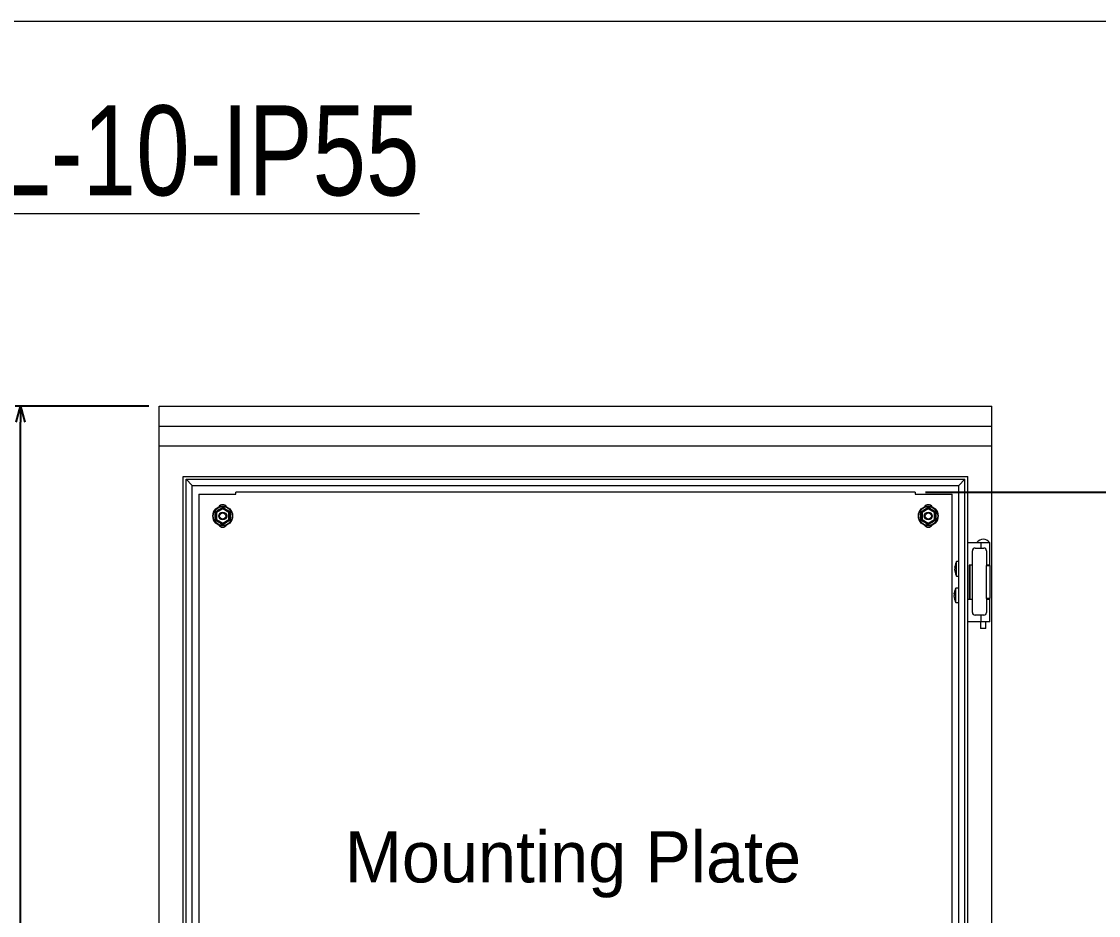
# Model space of a CAD drawing. Header units: millimetres. Extents: x 2222 to 6110, y 1393 to 4154.
# Drawn here: x 4148 to 4963, y 3423 to 4099 of the extents above; entities that cross this region are included whole.
import ezdxf

# ---------------------------------------------------------------- set-up
doc = ezdxf.new("R2010")
doc.units = ezdxf.units.MM
for name, color, linetype in [('BUSBAR', 3, 'Continuous'), ('FRAME070', 5, 'Continuous'), ('GR1-1', 3, 'Continuous')]:
    doc.layers.add(name, color=color, linetype=linetype)
doc.styles.add('ISOCP', font='angsau.ttf', dxfattribs={"height": 40})
doc.styles.add('TAMCO', font='cordia.shx', dxfattribs={"width": 0.8, "height": 25})
doc.dimstyles.new('TAMCO', dxfattribs={"dimtxt": 25, "dimasz": 12, "dimexe": 4, "dimexo": 8, "dimgap": 7, "dimtad": 2, "dimdec": 1, "dimdsep": 46, "dimtxsty": 'TAMCO', "dimblk": 'OPEN30', "dimcen": 2.5, "dimclrd": 4, "dimclre": 4, "dimclrt": 3, "dimadec": 0, "dimazin": 0, "dimtfac": 1, "dimtdec": 1, "dimtmove": 0, "dimatfit": 3, "dimldrblk": 'OPEN30', "dimfxl": 1, "dimarcsym": 0})

# ---------------------------------------------------------------- blocks, each defined once
blk = doc.blocks.new('_Open30')
at = {"color": 0, "linetype": 'ByBlock', "lineweight": -2}
for p, q in [((-1, 0.268), (0, 0)), ((0, 0), (-1, -0.268)), ((0, 0), (-1, 0))]:
    blk.add_line(p, q, dxfattribs=at)
blk = doc.blocks.new('*D44')
at = {"color": 4, "linetype": 'ByBlock', "lineweight": -2}
for p, q in [((4832.5, 3743.33), (4987.28, 3743.33)), ((4983.28, 3731.33), (4983.28, 3100.33)), ((4832.5, 3088.33), (4987.28, 3088.33))]:
    blk.add_line(p, q, dxfattribs=at)
at = {"layer": 'DEFPOINTS', "color": 0, "linetype": 'ByBlock'}
for p in [(4824.5, 3743.33), (4824.5, 3088.33), (4983.28, 3088.33)]:
    blk.add_point(p, dxfattribs=at)
at = {"color": 4, "linetype": 'ByBlock', "lineweight": -2, "xscale": 12, "yscale": 12, "zscale": 12}
for p, rotation in [((4983.28, 3743.33), 90), ((4983.28, 3088.33), 270)]:
    blk.add_blockref('_Open30', p, dxfattribs=dict(at, rotation=rotation))
at = {"color": 3, "linetype": 'ByBlock', "lineweight": 9, "insert": (5002.78, 3415.83), "char_height": 25, "attachment_point": 5, "rotation": 90, "style": 'TAMCO'}
blk.add_mtext('655', dxfattribs=at)
blk = doc.blocks.new('*D58')
at = {"layer": 'BUSBAR', "color": 4, "lineweight": -2}
for p, q in [((4244.5, 3808.33), (4143.46, 3808.33)), ((4147.46, 3070.33), (4147.46, 3796.33)), ((4244.5, 3058.33), (4143.46, 3058.33))]:
    blk.add_line(p, q, dxfattribs=at)
at = {"layer": 'DEFPOINTS', "color": 0}
for p in [(4147.46, 3808.33), (4252.5, 3808.33), (4252.5, 3058.33)]:
    blk.add_point(p, dxfattribs=at)
at = {"layer": 'BUSBAR', "color": 4, "lineweight": -2, "xscale": 12, "yscale": 12, "zscale": 12}
for p, rotation in [((4147.46, 3808.33), 90), ((4147.46, 3058.33), 270)]:
    blk.add_blockref('_Open30', p, dxfattribs=dict(at, rotation=rotation))
at = {"layer": 'BUSBAR', "color": 3, "lineweight": 9, "insert": (4127.96, 3433.33), "char_height": 25, "attachment_point": 5, "rotation": 90, "style": 'TAMCO'}
blk.add_mtext('750', dxfattribs=at)

msp = doc.modelspace()

# ---------------------------------------------------------------- linework, layer by layer
at = {"color": 7, "linetype": 'Continuous', "lineweight": 9}
for p, q in [((4252.5, 3808.33), (4882.5, 3808.33)), ((4252.5, 3058.33), (4252.5, 3808.33)), ((4882.5, 3058.33), (4882.5, 3808.33)), ((4252.5, 3793.31), (4882.5, 3793.31)), ((4252.5, 3778.31), (4882.5, 3778.31)), ((4270.63, 3755.2), (4864.37, 3755.2)), ((4270.63, 3076.45), (4270.63, 3755.2)), ((4272.75, 3078.58), (4272.75, 3753.08)), ((4277.5, 3748.33), (4272.75, 3753.08)), ((4272.75, 3753.08), (4862.25, 3753.08)), ((4862.25, 3753.08), (4857.5, 3748.33)), ((4862.25, 3078.58), (4862.25, 3753.08)), ((4864.37, 3076.45), (4864.37, 3755.2)), ((4277.5, 3083.33), (4277.5, 3748.33)), ((4277.5, 3748.33), (4857.5, 3748.33)), ((4282.5, 3741.83), (4282.5, 3089.83)), ((4282.5, 3741.83), (4310.5, 3741.83)), ((4310.5, 3741.83), (4310.5, 3743.33)), ((4824.5, 3743.33), (4310.5, 3743.33)), ((4824.5, 3743.33), (4824.5, 3741.83)), ((4824.5, 3741.83), (4852.5, 3741.83)), ((4852.5, 3089.83), (4852.5, 3741.83)), ((4857.5, 3083.33), (4857.5, 3748.33)), ((4295.5, 3728.22), (4300.5, 3731.1)), ((4295.75, 3728.07), (4295.5, 3728.22)), ((4295.5, 3722.44), (4295.5, 3728.22)), ((4300.5, 3730.81), (4295.75, 3728.07)), ((4295.75, 3728.07), (4295.75, 3722.59)), ((4300.5, 3730.81), (4300.5, 3731.1)), ((4300.5, 3731.1), (4305.5, 3728.22)), ((4305.25, 3728.07), (4300.5, 3730.81)), ((4305.5, 3728.22), (4305.25, 3728.07)), ((4305.25, 3722.59), (4305.25, 3728.07)), ((4305.5, 3728.22), (4305.5, 3722.44)), ((4829.5, 3728.22), (4834.5, 3731.1)), ((4829.75, 3728.07), (4829.5, 3728.22)), ((4829.5, 3722.44), (4829.5, 3728.22)), ((4834.5, 3730.81), (4829.75, 3728.07)), ((4829.75, 3728.07), (4829.75, 3722.59)), ((4834.5, 3730.81), (4834.5, 3731.1)), ((4834.5, 3731.1), (4839.5, 3728.22)), ((4839.25, 3728.07), (4834.5, 3730.81)), ((4839.5, 3728.22), (4839.25, 3728.07)), ((4839.25, 3722.59), (4839.25, 3728.07)), ((4839.5, 3728.22), (4839.5, 3722.44)), ((4295.75, 3722.59), (4295.5, 3722.44)), ((4300.5, 3719.56), (4295.5, 3722.44)), ((4295.75, 3722.59), (4300.5, 3719.84)), ((4300.5, 3719.84), (4305.25, 3722.59)), ((4305.5, 3722.44), (4300.5, 3719.56)), ((4300.5, 3719.56), (4300.5, 3719.84)), ((4305.5, 3722.44), (4305.25, 3722.59)), ((4829.75, 3722.59), (4829.5, 3722.44)), ((4834.5, 3719.56), (4829.5, 3722.44)), ((4829.75, 3722.59), (4834.5, 3719.84)), ((4834.5, 3719.84), (4839.25, 3722.59)), ((4839.5, 3722.44), (4834.5, 3719.56)), ((4834.5, 3719.56), (4834.5, 3719.84)), ((4839.5, 3722.44), (4839.25, 3722.59)), ((4864.37, 3705.33), (4874.41, 3705.33)), ((4869.92, 3701.03), (4876.52, 3701.03)), ((4874.41, 3705.33), (4881.12, 3705.33)), ((4874.41, 3701.03), (4874.41, 3705.33)), ((4867.92, 3652.33), (4867.92, 3699.03)), ((4878.52, 3699.03), (4878.52, 3687.83)), ((4854.61, 3686.52), (4854.61, 3686.9)), ((4854.63, 3686.52), (4854.61, 3686.36)), ((4854.61, 3686.36), (4854.61, 3685.45)), ((4854.61, 3684.3), (4854.61, 3685.21)), ((4854.61, 3684.13), (4854.61, 3683.76)), ((4855.87, 3679.83), (4855.87, 3690.83)), ((4867.92, 3688.13), (4865.39, 3688.13)), ((4865.39, 3688.13), (4865.39, 3662.53)), ((4866.07, 3688.13), (4866.07, 3662.53)), ((4881.12, 3688.13), (4878.52, 3688.13)), ((4878.52, 3687.83), (4881.02, 3687.83)), ((4878.52, 3662.83), (4878.52, 3687.83)), ((4881.02, 3687.83), (4881.02, 3662.83)), ((4855.37, 3659.83), (4855.37, 3670.83)), ((4854.11, 3666.52), (4854.11, 3666.9)), ((4854.13, 3666.52), (4854.11, 3666.36)), ((4854.11, 3666.36), (4854.11, 3665.45)), ((4854.11, 3664.3), (4854.11, 3665.21)), ((4854.11, 3664.13), (4854.11, 3663.76)), ((4864.89, 3662.53), (4867.42, 3662.53)), ((4881.02, 3662.83), (4878.52, 3662.83)), ((4878.52, 3662.83), (4878.52, 3652.33)), ((4878.52, 3662.53), (4881.12, 3662.53)), ((4874.41, 3645.33), (4864.37, 3645.33)), ((4876.52, 3650.33), (4869.92, 3650.33)), ((4874.41, 3645.33), (4874.41, 3650.33)), ((4881.12, 3645.33), (4874.41, 3645.33)), ((4876.12, 3640.33), (4874.12, 3640.33)), ((4878.12, 3640.33), (4876.12, 3640.33))]:
    msp.add_line(p, q, dxfattribs=at)
at = {"color": 7, "linetype": 'Continuous', "lineweight": 9, "flags": 128}
for points in [[(4854.61, 3685.45), (4854.64, 3685.34), (4854.65, 3685.33)], [(4854.11, 3665.45), (4854.14, 3665.34), (4854.15, 3665.33)]]:
    msp.add_lwpolyline(points, dxfattribs=at)
at = {"color": 7, "linetype": 'Continuous', "lineweight": 9}
for centre, radius in [((4300.5, 3725.33), 7.5), ((4300.5, 3725.33), 7.16), ((4300.5, 3725.33), 3), ((4300.5, 3725.33), 2.41), ((4834.5, 3725.33), 7.5), ((4834.5, 3725.33), 7.16), ((4834.5, 3725.33), 3), ((4834.5, 3725.33), 2.41)]:
    msp.add_circle(centre, radius, dxfattribs=at)
for centre, radius, start, end in [((4300.5, 3730.33), 3.5, 32.87835, 147.12165), ((4834.5, 3730.33), 3.5, 32.87835, 147.12165), ((4300.5, 3720.33), 3.5, 212.87835, 327.12165), ((4834.5, 3720.33), 3.5, 212.87835, 327.12165), ((4869.92, 3699.03), 2, 90, 180), ((4876.12, 3702.07), 5.76, 34.48292, 145.51708), ((4876.52, 3699.03), 2, 0, 90), ((4856.94, 3685.73), 2.46, 138.60607, 161.30165), ((4856.94, 3684.42), 2.46, 138.60636, 161.30136), ((4864.62, 3685.62), 10.1, 187.51083, 199.37013), ((4866.2, 3685.33), 11.7, 151.96016, 170.85574), ((4866.12, 3686.71), 11.04, 176.59344, 183.40656), ((4864.62, 3685.08), 10.1, 187.51083, 199.37004), ((4866.2, 3685.33), 11.7, 189.14426, 208.03984), ((4856.97, 3682), 1.89, 171.76528, 188.23472), ((4865.7, 3665.33), 11.7, 151.96016, 170.85574), ((4856.44, 3665.73), 2.46, 138.6056, 161.30212), ((4856.44, 3664.42), 2.46, 138.6056, 161.30212), ((4864.12, 3665.62), 10.1, 187.51096, 199.37001), ((4864.12, 3665.08), 10.1, 187.51089, 199.37007), ((4865.7, 3665.33), 11.7, 189.14426, 208.03984), ((4865.62, 3666.71), 11.04, 176.59344, 183.40656), ((4856.47, 3662), 1.89, 171.76502, 188.23498), ((4869.92, 3652.33), 2, 180, 270), ((4876.52, 3652.33), 2, 270, 0)]:
    msp.add_arc(centre, radius, start, end, dxfattribs=at)
for points, knots in [([(4294.8, 3728.62), (4295.37, 3728.94), (4296.61, 3729.62), (4298.54, 3730.73), (4299.84, 3731.52), (4300.5, 3731.91)], [0, 0, 0, 0, 0.302131, 0.647328, 1, 1, 1, 1]), ([(4294.8, 3728.62), (4294.8, 3728.62), (4294.9, 3728.56), (4295.09, 3728.45), (4295.32, 3728.32), (4295.47, 3728.23), (4295.49, 3728.22), (4295.5, 3728.22)], [0, 0, 0, 0, 0.004709, 0.27115, 0.530773, 0.764909, 1, 1, 1, 1]), ([(4294.8, 3722.04), (4294.81, 3722.69), (4294.84, 3724.11), (4294.85, 3726.33), (4294.81, 3727.85), (4294.8, 3728.62)], [0, 0, 0, 0, 0.302131, 0.647329, 1, 1, 1, 1]), ([(4300.5, 3731.91), (4300.5, 3731.91), (4300.5, 3731.79), (4300.5, 3731.57), (4300.5, 3731.32), (4300.5, 3731.14), (4300.5, 3731.11), (4300.5, 3731.1)], [0, 0, 0, 0, 0.004705, 0.271149, 0.530769, 0.764908, 1, 1, 1, 1]), ([(4300.5, 3731.91), (4301.06, 3731.57), (4302.27, 3730.84), (4304.19, 3729.73), (4305.53, 3728.99), (4306.2, 3728.62)], [0, 0, 0, 0, 0.302131, 0.647328, 1, 1, 1, 1]), ([(4305.5, 3728.22), (4305.51, 3728.22), (4305.53, 3728.23), (4305.68, 3728.32), (4305.91, 3728.45), (4306.1, 3728.56), (4306.2, 3728.62), (4306.2, 3728.62)], [0, 0, 0, 0, 0.235091, 0.469227, 0.72885, 0.995291, 1, 1, 1, 1]), ([(4306.2, 3728.62), (4306.19, 3727.96), (4306.16, 3726.55), (4306.15, 3724.33), (4306.19, 3722.81), (4306.2, 3722.04)], [0, 0, 0, 0, 0.302131, 0.647327, 1, 1, 1, 1]), ([(4828.8, 3728.62), (4829.37, 3728.94), (4830.61, 3729.62), (4832.54, 3730.73), (4833.84, 3731.52), (4834.5, 3731.91)], [0, 0, 0, 0, 0.302131, 0.647329, 1, 1, 1, 1]), ([(4828.8, 3728.62), (4828.8, 3728.62), (4828.9, 3728.56), (4829.09, 3728.45), (4829.32, 3728.32), (4829.47, 3728.23), (4829.49, 3728.22), (4829.5, 3728.22)], [0, 0, 0, 0, 0.004705, 0.27115, 0.530774, 0.764909, 1, 1, 1, 1]), ([(4828.8, 3722.04), (4828.81, 3722.69), (4828.84, 3724.11), (4828.85, 3726.33), (4828.81, 3727.85), (4828.8, 3728.62)], [0, 0, 0, 0, 0.302131, 0.647329, 1, 1, 1, 1]), ([(4834.5, 3731.91), (4834.5, 3731.91), (4834.5, 3731.79), (4834.5, 3731.57), (4834.5, 3731.32), (4834.5, 3731.14), (4834.5, 3731.11), (4834.5, 3731.1)], [0, 0, 0, 0, 0.004705, 0.271149, 0.530769, 0.764908, 1, 1, 1, 1]), ([(4834.5, 3731.91), (4835.06, 3731.57), (4836.27, 3730.84), (4838.19, 3729.73), (4839.53, 3728.99), (4840.2, 3728.62)], [0, 0, 0, 0, 0.302131, 0.647328, 1, 1, 1, 1]), ([(4839.5, 3728.22), (4839.51, 3728.22), (4839.53, 3728.23), (4839.68, 3728.32), (4839.91, 3728.45), (4840.1, 3728.56), (4840.2, 3728.62), (4840.2, 3728.62)], [0, 0, 0, 0, 0.235091, 0.469226, 0.72885, 0.995295, 1, 1, 1, 1]), ([(4840.2, 3728.62), (4840.19, 3727.96), (4840.16, 3726.55), (4840.15, 3724.33), (4840.19, 3722.81), (4840.2, 3722.04)], [0, 0, 0, 0, 0.302131, 0.647327, 1, 1, 1, 1]), ([(4294.8, 3722.04), (4294.8, 3722.04), (4294.9, 3722.1), (4295.09, 3722.21), (4295.32, 3722.34), (4295.47, 3722.42), (4295.49, 3722.44), (4295.5, 3722.44)], [0, 0, 0, 0, 0.004714, 0.271154, 0.530773, 0.764909, 1, 1, 1, 1]), ([(4300.5, 3718.74), (4299.94, 3719.08), (4298.73, 3719.82), (4296.81, 3720.93), (4295.47, 3721.67), (4294.8, 3722.04)], [0, 0, 0, 0, 0.302131, 0.647328, 1, 1, 1, 1]), ([(4306.2, 3722.04), (4305.63, 3721.72), (4304.39, 3721.04), (4302.46, 3719.93), (4301.16, 3719.14), (4300.5, 3718.74)], [0, 0, 0, 0, 0.302131, 0.647329, 1, 1, 1, 1]), ([(4300.5, 3719.56), (4300.5, 3719.54), (4300.5, 3719.52), (4300.5, 3719.34), (4300.5, 3719.09), (4300.5, 3718.86), (4300.5, 3718.74), (4300.5, 3718.74)], [0, 0, 0, 0, 0.235092, 0.469231, 0.728851, 0.995295, 1, 1, 1, 1]), ([(4305.5, 3722.44), (4305.51, 3722.44), (4305.53, 3722.42), (4305.68, 3722.34), (4305.91, 3722.21), (4306.1, 3722.1), (4306.2, 3722.04), (4306.2, 3722.04)], [0, 0, 0, 0, 0.235091, 0.469227, 0.728846, 0.995286, 1, 1, 1, 1]), ([(4828.8, 3722.04), (4828.8, 3722.04), (4828.9, 3722.1), (4829.09, 3722.21), (4829.32, 3722.34), (4829.47, 3722.42), (4829.49, 3722.44), (4829.5, 3722.44)], [0, 0, 0, 0, 0.00471, 0.271155, 0.530774, 0.764909, 1, 1, 1, 1]), ([(4834.5, 3718.74), (4833.94, 3719.08), (4832.73, 3719.82), (4830.81, 3720.93), (4829.47, 3721.67), (4828.8, 3722.04)], [0, 0, 0, 0, 0.302131, 0.647328, 1, 1, 1, 1]), ([(4840.2, 3722.04), (4839.63, 3721.72), (4838.39, 3721.04), (4836.46, 3719.93), (4835.16, 3719.14), (4834.5, 3718.74)], [0, 0, 0, 0, 0.30213, 0.647329, 1, 1, 1, 1]), ([(4834.5, 3719.56), (4834.5, 3719.54), (4834.5, 3719.52), (4834.5, 3719.34), (4834.5, 3719.09), (4834.5, 3718.86), (4834.5, 3718.74), (4834.5, 3718.74)], [0, 0, 0, 0, 0.235092, 0.469231, 0.728851, 0.995295, 1, 1, 1, 1]), ([(4839.5, 3722.44), (4839.51, 3722.44), (4839.53, 3722.42), (4839.68, 3722.34), (4839.91, 3722.21), (4840.1, 3722.1), (4840.2, 3722.04), (4840.2, 3722.04)], [0, 0, 0, 0, 0.235091, 0.469226, 0.728845, 0.99529, 1, 1, 1, 1]), ([(4854.61, 3686.36), (4854.77, 3686.35), (4854.97, 3686.33), (4855.16, 3686.32), (4855.2, 3686.32)], [0, 0, 0, 0, 0.840043, 1, 1, 1, 1]), ([(4854.11, 3666.36), (4854.27, 3666.35), (4854.47, 3666.33), (4854.66, 3666.32), (4854.7, 3666.32)], [0, 0, 0, 0, 0.840042, 1, 1, 1, 1])]:
    msp.add_open_spline(points, degree=3, knots=knots, dxfattribs=at)
for points in [[(4881.12, 3688.13), (4881.12, 3705.33)], [(4854.61, 3686.52), (4855.09, 3686.51)], [(4857.5, 3690.83), (4855.87, 3690.83)], [(4855.87, 3679.83), (4857.5, 3679.83)], [(4857, 3670.83), (4855.37, 3670.83)], [(4854.11, 3666.52), (4854.59, 3666.51)], [(4855.37, 3659.83), (4857, 3659.83)], [(4881.12, 3645.33), (4881.12, 3662.53)], [(4874.12, 3645.33), (4874.12, 3640.33)], [(4878.12, 3640.33), (4878.12, 3645.33)]]:
    msp.add_open_spline(points, degree=1, dxfattribs=at)
at = {"layer": 'FRAME070', "lineweight": 9}
msp.add_line((6053.36, 4099.37), (2271.71, 4099.37), dxfattribs=at)
msp.add_line((6053.36, 4099.37), (2271.71, 4099.37), dxfattribs=at)

# ---------------------------------------------------------------- texts
at = {"layer": 'BUSBAR', "color": 4, "lineweight": 9, "insert": (3862.9, 4035.93), "char_height": 68.04, "attachment_point": 1, "style": 'TAMCO'}
msp.add_mtext('{\\LCES-STL-10-IP55}', dxfattribs=at)
at = {"layer": 'GR1-1', "color": 3, "lineweight": 9, "insert": (4392.96, 3486.84), "char_height": 38.7072, "attachment_point": 1, "style": 'ISOCP'}
msp.add_mtext('Mounting Plate', dxfattribs=at)

# ---------------------------------------------------------------- dimensions: what is measured, and where the dimension line sits
at = {"color": 0, "linetype": 'ByBlock', "lineweight": 9}
dim = msp.add_linear_dim(base=(4983.28, 3088.33), p1=(4824.5, 3743.33), p2=(4824.5, 3088.33), angle=90, dimstyle='TAMCO', dxfattribs=at)
dim.commit()
dim.dimension.update_dxf_attribs({"geometry": '*D44', "text_midpoint": (5002.78, 3415.83)})
at = {"layer": 'BUSBAR', "color": 2, "lineweight": 9}
dim = msp.add_linear_dim(base=(4147.46, 3808.33), p1=(4252.5, 3058.33), p2=(4252.5, 3808.33), angle=90, dimstyle='TAMCO', override={"dimarcsym": 1}, dxfattribs=at)
dim.commit()
dim.dimension.update_dxf_attribs({"geometry": '*D58', "text_midpoint": (4127.96, 3433.33)})

doc.saveas('drawing.dxf')
